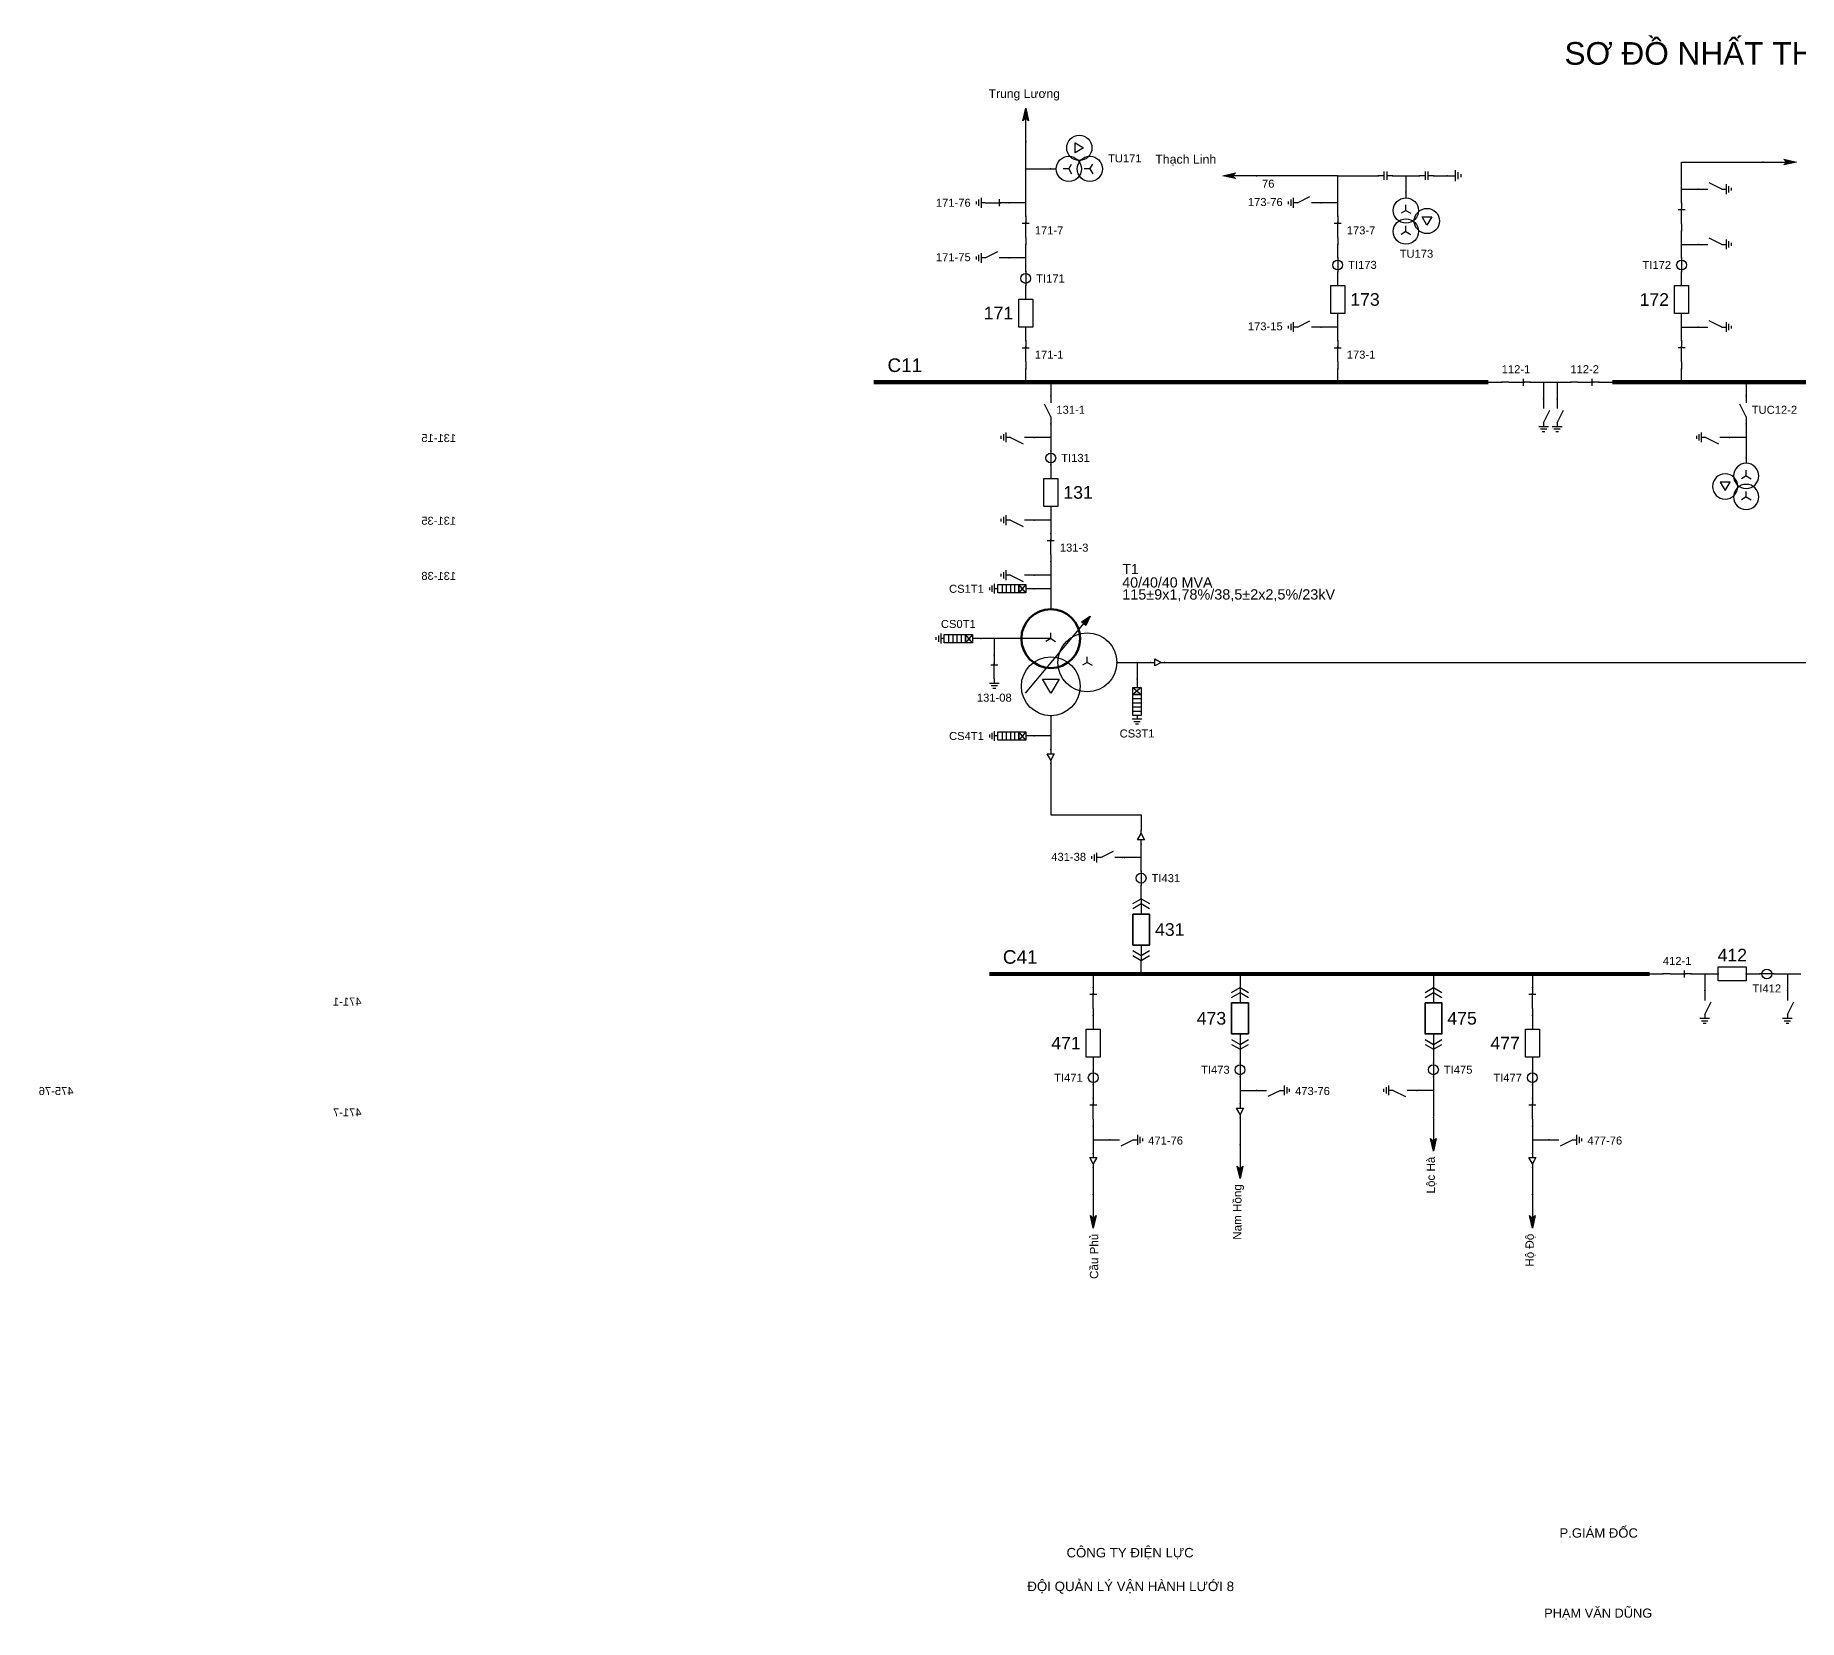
# Model space of a CAD drawing. Header units: millimetres. Extents: x -387 to 411, y 7 to 290.
# Drawn here: x -120.1 to 194.4, y 7.6 to 290.1 of the extents above; entities that cross this region are included whole.
import ezdxf

# ---------------------------------------------------------------- set-up
doc = ezdxf.new("R2010")
doc.units = ezdxf.units.MM
for name, color, linetype, lineweight in [('BUSBAR_110KV', 1, 'Continuous', 50), ('BUSBAR_22KV', 5, 'Continuous', 50), ('GROUND', 3, 'Continuous', 25), ('HV_110KV', 1, 'Continuous', 25), ('MV_22KV', 5, 'Continuous', 25), ('MV_35KV', 30, 'Continuous', 25)]:
    doc.layers.add(name, color=color, linetype=linetype, lineweight=lineweight)
doc.layers.add('SYM_PORTS', color=8, linetype='Continuous', plot=False)
doc.layers.add('TEXT', color=7, linetype='Continuous')
doc.styles.add('SLD_TEXT', font='arial.ttf')

# ---------------------------------------------------------------- blocks, each defined once
blk = doc.blocks.new('SYM_DISCONNECTOR_CLOSED')
at = {"lineweight": 25}
for points in [[(-0.625, 1.25), (0.625, 1.25)], [(0, 2.5), (0, 1.25)], [(0, -1.25), (0, 1.5)], [(0, -1.25), (0, -2.5)]]:
    blk.add_lwpolyline(points, dxfattribs=at)
at = {"layer": 'SYM_PORTS'}
for p in [(0, 2.5), (0, -2.5)]:
    blk.add_point(p, dxfattribs=at)
blk.add_attdef('DEVICE_CODE', (1.625, -0.5), '', height=2)
blk = doc.blocks.new('SYM_CIRCUIT_BREAKER')
at = {"lineweight": 25}
blk.add_lwpolyline([(-1.25, 2.5), (1.25, 2.5), (1.25, -2.5), (-1.25, -2.5)], close=True, dxfattribs=at)
at = {"layer": 'SYM_PORTS'}
for p in [(0, 2.5), (0, -2.5)]:
    blk.add_point(p, dxfattribs=at)
blk.add_attdef('DEVICE_CODE', (2.25, -0.5), '', height=2)
at = {"flags": 1}
blk.add_attdef('RATING', (2.25, -3.5), '', height=2, dxfattribs=at)
blk = doc.blocks.new('SYM_CURRENT_TRANSFORMER')
at = {"lineweight": 25}
blk.add_lwpolyline([(0, 1.25), (0, -1.25)], dxfattribs=at)
blk.add_circle((0, 0), 0.875, dxfattribs=at)
at = {"layer": 'SYM_PORTS'}
for p in [(0, 1.25), (0, -1.25)]:
    blk.add_point(p, dxfattribs=at)
blk.add_attdef('DEVICE_CODE', (1.875, -1.75), '', height=2)
at = {"flags": 1}
blk.add_attdef('RATIO', (1.875, -4.75), '', height=2, dxfattribs=at)
blk = doc.blocks.new('SYM_EARTHING_SWITCH_OPEN')
at = {"lineweight": 25}
for points in [[(0, -1.25), (-1.125, 1)], [(0, 3), (0, 1.25)], [(-0.875, -2), (0.875, -2)], [(-0.5625, -2.4375), (0.5625, -2.4375)], [(-0.25, -2.875), (0.25, -2.875)], [(0, -1.25), (0, -2)]]:
    blk.add_lwpolyline(points, dxfattribs=at)
at = {"layer": 'SYM_PORTS'}
blk.add_point((0, 3), dxfattribs=at)
blk.add_attdef('DEVICE_CODE', (1.875, 0), '', height=2)
blk = doc.blocks.new('SYM_EARTHING_SWITCH_CLOSED')
at = {"lineweight": 25}
for points in [[(-0.625, 1.25), (0.625, 1.25)], [(0, 3), (0, 1.25)], [(0, -1.25), (0, 1.5)], [(-0.875, -2), (0.875, -2)], [(-0.5625, -2.4375), (0.5625, -2.4375)], [(-0.25, -2.875), (0.25, -2.875)], [(0, -1.25), (0, -2)]]:
    blk.add_lwpolyline(points, dxfattribs=at)
at = {"layer": 'SYM_PORTS'}
blk.add_point((0, 3), dxfattribs=at)
blk.add_attdef('DEVICE_CODE', (1.875, 0), '', height=2)
blk = doc.blocks.new('SYM_VOLTAGE_TRANSFORMER')
at = {"lineweight": 25}
for points in [[(0, 4.625), (0, 3.625)], [(0, 1.375), (-0.8625, 0.875)], [(0, 1.375), (0, 2.375)], [(0, 1.375), (0.8625, 0.875)], [(0, -2.375), (-0.8625, -2.875)], [(0, -2.375), (0, -1.375)], [(0, -2.375), (0.8625, -2.875)]]:
    blk.add_lwpolyline(points, dxfattribs=at)
blk.add_lwpolyline([(2.875, 0.25), (4.625, 0.25), (3.75, -1.25)], close=True, dxfattribs=at)
for centre in [(0, 1.375), (3.75, -0.5), (0, -2.375)]:
    blk.add_circle(centre, 2.25, dxfattribs=at)
at = {"layer": 'SYM_PORTS'}
blk.add_point((0, 4.625), dxfattribs=at)
blk.add_attdef('DEVICE_CODE', (7, 1.625), '', height=2)
at = {"flags": 1}
blk.add_attdef('RATIO', (7, -1.375), '', height=2, dxfattribs=at)
blk = doc.blocks.new('SYM_LINE_FEEDER_ARROW')
blk.add_hatch(color=7).paths.add_polyline_path([(0, -3), (-0.5, -0.75), (0, -1.25), (0.5, -0.75)])
at = {"lineweight": 25}
blk.add_lwpolyline([(0, 3), (0, -1.25)], dxfattribs=at)
blk.add_lwpolyline([(0, -3), (-0.5, -0.75), (0, -1.25), (0.5, -0.75)], close=True, dxfattribs=at)
at = {"layer": 'SYM_PORTS'}
blk.add_point((0, 3), dxfattribs=at)
blk.add_attdef('LINE_NAME', (1.5, 0), '', height=2)
blk = doc.blocks.new('SYM_COUPLING_CAPACITOR')
at = {"lineweight": 25}
for points in [[(-0.75, 0.25), (0.75, 0.25)], [(0, 1.25), (0, 0.25)], [(-0.75, -0.25), (0.75, -0.25)], [(0, -0.25), (0, -1.25)]]:
    blk.add_lwpolyline(points, dxfattribs=at)
at = {"layer": 'SYM_PORTS'}
for p in [(0, 1.25), (0, -1.25)]:
    blk.add_point(p, dxfattribs=at)
blk.add_attdef('DEVICE_CODE', (1.75, -1.75), '', height=2)
blk = doc.blocks.new('SYM_GROUND_SYMBOL')
at = {"lineweight": 25}
for points in [[(0, 1.25), (0, -0.25)], [(-1, -0.25), (1, -0.25)], [(-0.625, -0.75), (0.625, -0.75)], [(-0.25, -1.25), (0.25, -1.25)]]:
    blk.add_lwpolyline(points, dxfattribs=at)
at = {"layer": 'SYM_PORTS'}
blk.add_point((0, 1.25), dxfattribs=at)
blk = doc.blocks.new('SYM_DISCONNECTOR_OPEN')
at = {"lineweight": 25}
for points in [[(0, -1.25), (-1.125, 1)], [(0, 2.5), (0, 1.25)], [(0, -1.25), (0, -2.5)]]:
    blk.add_lwpolyline(points, dxfattribs=at)
at = {"layer": 'SYM_PORTS'}
for p in [(0, 2.5), (0, -2.5)]:
    blk.add_point(p, dxfattribs=at)
blk.add_attdef('DEVICE_CODE', (1, -0.5), '', height=2)
blk = doc.blocks.new('SYM_SURGE_ARRESTER')
at = {"lineweight": 25}
for points in [[(0, 4), (0, 2.5)], [(-0.75, 2.5), (0.75, 1.25)], [(0.75, 2.5), (-0.75, 1.25)], [(-0.75, 0.5), (0.75, 0.5)], [(-0.875, -3.125), (0.875, -3.125)], [(-0.75, -0.25), (0.75, -0.25)], [(-0.75, -1), (0.75, -1)], [(-0.75, -1.75), (0.75, -1.75)], [(0, -2.5), (0, -3.125)], [(-0.5625, -3.5625), (0.5625, -3.5625)], [(-0.25, -4), (0.25, -4)]]:
    blk.add_lwpolyline(points, dxfattribs=at)
for points in [[(-0.75, 2.5), (0.75, 2.5), (0.75, 1.25), (-0.75, 1.25)], [(-0.75, 1.25), (0.75, 1.25), (0.75, -2.5), (-0.75, -2.5)]]:
    blk.add_lwpolyline(points, close=True, dxfattribs=at)
at = {"layer": 'SYM_PORTS'}
blk.add_point((0, 4), dxfattribs=at)
blk.add_attdef('DEVICE_CODE', (1.875, 1), '', height=2)
blk = doc.blocks.new('SYM_TRANSFORMER_3W')
blk.add_hatch(color=7).paths.add_polyline_path([(3.75, 8.25), (3.0125, 6.575), (2.2375, 7.225)])
at = {"lineweight": 25}
for points in [[(-7.75, -5.5), (3.0125, 7.35)], [(-3.25, 4.25), (-8.5, 4.25)], [(-3.25, 4.25), (-4.1125, 3.75)], [(-3.25, 4.25), (-3.25, 5.25)], [(-3.25, 4.25), (-2.3875, 3.75)], [(3.25, 0), (2.3875, -0.5)], [(3.25, 0), (3.25, 1)], [(3.25, 0), (4.1125, -0.5)]]:
    blk.add_lwpolyline(points, dxfattribs=at)
for points in [[(3.75, 8.25), (3.0125, 6.575), (2.2375, 7.225)], [(-4.75, -3), (-1.75, -3), (-3.25, -5.5)]]:
    blk.add_lwpolyline(points, close=True, dxfattribs=at)
at = {"lineweight": 50}
blk.add_circle((-3.25, 4.25), 5.25, dxfattribs=at)
at = {"lineweight": 25}
for centre in [(3.25, 0), (-3.25, -4.25)]:
    blk.add_circle(centre, 5.25, dxfattribs=at)
at = {"layer": 'SYM_PORTS'}
for p in [(-3.25, 9.5), (-8.5, 4.25), (8.5, 0), (-3.25, -9.5)]:
    blk.add_point(p, dxfattribs=at)
blk.add_attdef('DEVICE_CODE', (9.5, 6.5), '', height=2)
at = {"flags": 1}
for tag, p in [('POWER', (9.5, 3.5)), ('VOLTAGE_RATIO', (9.5, 0.5))]:
    blk.add_attdef(tag, p, '', height=2, dxfattribs=at)
blk = doc.blocks.new('SYM_CABLE_TERMINATION')
at = {"lineweight": 25}
blk.add_lwpolyline([(-0.625, 0.5), (0.625, 0.5), (0, -0.625)], close=True, dxfattribs=at)
for points in [[(0, 1.25), (0, 0.5)], [(0, -0.625), (0, -1.25)]]:
    blk.add_lwpolyline(points, dxfattribs=at)
at = {"layer": 'SYM_PORTS'}
for p in [(0, 1.25), (0, -1.25)]:
    blk.add_point(p, dxfattribs=at)
blk = doc.blocks.new('SYM_DRAWOUT_BREAKER')
at = {"lineweight": 25}
for points in [[(-1.5, 4.625), (0, 5.5), (1.5, 4.625)], [(-1.5, 3.75), (0, 4.625), (1.5, 3.75)], [(0, 5.5), (0, 2.75)], [(0, -2.75), (0, -5.5)], [(-1.5, -3.75), (0, -4.625), (1.5, -3.75)], [(-1.5, -4.625), (0, -5.5), (1.5, -4.625)]]:
    blk.add_lwpolyline(points, dxfattribs=at)
at = {"lineweight": 35}
blk.add_lwpolyline([(-1.5, 2.75), (1.5, 2.75), (1.5, -2.75), (-1.5, -2.75)], close=True, dxfattribs=at)
at = {"layer": 'SYM_PORTS'}
for p in [(0, 5.5), (0, -5.5)]:
    blk.add_point(p, dxfattribs=at)
blk.add_attdef('DEVICE_CODE', (2.5, 2.5), '', height=2)
at = {"flags": 1}
blk.add_attdef('RATING', (2.5, -0.5), '', height=2, dxfattribs=at)

msp = doc.modelspace()

# ---------------------------------------------------------------- linework, layer by layer
at = {"layer": 'BUSBAR_110KV', "const_width": 0.762}
for points in [[(29.47, 228.27), (139.07, 228.27)], [(161.14, 228.27), (285.75, 228.27)]]:
    msp.add_lwpolyline(points, dxfattribs=at)
at = {"layer": 'BUSBAR_22KV', "const_width": 0.762}
msp.add_lwpolyline([(50.04, 122.77), (167.8, 122.77)], dxfattribs=at)
at = {"layer": 'GROUND'}
msp.add_lwpolyline([(129.27, 265.09), (131.69, 265.09)], dxfattribs=at)
at = {"layer": 'HV_110KV'}
for points in [[(56.56, 266.3), (56.56, 271.13)], [(173.5, 262.68), (173.5, 267.51), (187.99, 267.51)], [(56.56, 260.26), (56.56, 266.3)], [(56.56, 266.3), (60.99, 266.3)], [(112.19, 265.09), (97.7, 265.09)], [(112.19, 260.26), (112.19, 265.09)], [(112.19, 265.09), (119.44, 265.09)], [(121.94, 265.09), (124.35, 265.09)], [(124.35, 265.09), (124.35, 262.14)], [(124.35, 265.09), (126.77, 265.09)], [(173.5, 260.26), (173.5, 262.68)], [(173.5, 262.68), (176.45, 262.68)], [(56.56, 260.26), (53.6, 260.26)], [(56.56, 257.85), (56.56, 260.26)], [(112.19, 260.26), (109.24, 260.26)], [(112.19, 257.85), (112.19, 260.26)], [(173.5, 252.85), (173.5, 255.26)], [(56.56, 250.43), (56.56, 252.85)], [(112.19, 250.43), (112.19, 252.85)], [(173.5, 250.43), (173.5, 252.85)], [(173.5, 252.85), (176.45, 252.85)], [(56.56, 250.43), (53.6, 250.43)], [(56.56, 248.02), (56.56, 250.43)], [(56.56, 243.1), (56.56, 245.52)], [(112.19, 245.52), (112.19, 247.93)], [(173.5, 245.52), (173.5, 247.93)], [(112.19, 238.1), (112.19, 240.52)], [(173.5, 238.1), (173.5, 240.52)], [(56.56, 235.68), (56.56, 238.1)], [(112.19, 238.1), (109.24, 238.1)], [(112.19, 235.68), (112.19, 238.1)], [(173.5, 235.68), (173.5, 238.1)], [(173.5, 238.1), (176.45, 238.1)], [(56.56, 228.27), (56.56, 230.68)], [(112.19, 228.27), (112.19, 230.68)], [(173.5, 228.27), (173.5, 230.68)], [(61.03, 228.27), (61.03, 225.85)], [(139.07, 228.27), (141.48, 228.27)], [(146.48, 228.27), (148.9, 228.27)], [(148.9, 228.27), (148.9, 225.31)], [(148.9, 228.27), (151.31, 228.27)], [(151.31, 228.27), (151.31, 225.31)], [(151.31, 228.27), (153.73, 228.27)], [(158.73, 228.27), (161.14, 228.27)], [(185.03, 228.27), (185.03, 225.85)], [(61.03, 220.85), (61.03, 218.44)], [(185.03, 220.85), (185.03, 218.44)], [(61.03, 218.44), (58.08, 218.44)], [(61.03, 218.44), (61.03, 216.02)], [(185.03, 218.44), (182.08, 218.44)], [(185.03, 218.44), (185.03, 214.81)], [(61.03, 213.52), (61.03, 211.11)], [(61.03, 206.11), (61.03, 203.69)], [(61.03, 203.69), (58.08, 203.69)], [(61.03, 203.69), (61.03, 201.28)], [(61.03, 196.28), (61.03, 193.86)], [(61.03, 193.86), (58.08, 193.86)], [(61.03, 193.86), (61.03, 191.45)], [(61.03, 191.45), (58.08, 191.45)], [(61.03, 191.45), (61.03, 187.82)], [(50.95, 182.57), (48.54, 182.57)], [(55.78, 182.57), (50.95, 182.57)], [(50.95, 182.57), (50.95, 179.62)]]:
    msp.add_lwpolyline(points, dxfattribs=at)
at = {"layer": 'MV_22KV'}
for points in [[(61.03, 168.82), (61.03, 165.2)], [(61.03, 165.2), (58.08, 165.2)], [(61.03, 165.2), (61.03, 162.78)], [(61.03, 160.28), (61.03, 157.58), (61.03, 151.13), (77.13, 151.13), (77.13, 148.43)], [(77.13, 143.52), (77.13, 145.93)], [(77.13, 143.52), (74.18, 143.52)], [(77.13, 141.1), (77.13, 143.52)], [(77.13, 136.18), (77.13, 138.6)], [(68.59, 122.77), (68.59, 120.35)], [(77.13, 122.77), (77.13, 125.18)], [(94.77, 122.77), (94.77, 120.35)], [(129.26, 122.77), (129.26, 120.35)], [(146.9, 122.77), (146.9, 120.35)], [(167.8, 122.77), (170.21, 122.77)], [(175.21, 122.77), (177.63, 122.77)], [(177.63, 122.77), (177.63, 119.81)], [(177.63, 122.77), (180.04, 122.77)], [(185.04, 122.77), (187.46, 122.77)], [(189.96, 122.77), (192.38, 122.77)], [(192.38, 122.77), (192.38, 119.81)], [(192.38, 122.77), (194.79, 122.77)], [(68.59, 115.35), (68.59, 112.94)], [(146.9, 115.35), (146.9, 112.94)], [(68.59, 107.94), (68.59, 105.52)], [(94.77, 109.35), (94.77, 106.94)], [(129.26, 109.35), (129.26, 106.94)], [(146.9, 107.94), (146.9, 105.52)], [(94.77, 104.44), (94.77, 102.02)], [(129.26, 104.44), (129.26, 102.02)], [(68.59, 103.02), (68.59, 100.61)], [(94.77, 102.02), (97.73, 102.02)], [(94.77, 102.02), (94.77, 99.61)], [(129.26, 102.02), (126.3, 102.02)], [(129.26, 102.02), (129.26, 97.19)], [(146.9, 103.02), (146.9, 100.61)], [(68.59, 95.61), (68.59, 93.19)], [(94.77, 97.11), (94.77, 92.28)], [(146.9, 95.61), (146.9, 93.19)], [(68.59, 93.19), (71.54, 93.19)], [(68.59, 93.19), (68.59, 90.78)], [(146.9, 93.19), (149.85, 93.19)], [(146.9, 93.19), (146.9, 90.78)], [(68.59, 88.28), (68.59, 83.45)], [(146.9, 88.28), (146.9, 83.45)]]:
    msp.add_lwpolyline(points, dxfattribs=at)
at = {"layer": 'MV_35KV'}
for points in [[(81.32, 178.32), (84.02, 178.32), (196.5, 178.32), (196.5, 158.54), (328.5, 158.54), (328.5, 223.14), (334.32, 223.14), (337.02, 223.14)], [(72.78, 178.32), (76.4, 178.32)], [(76.4, 178.32), (76.4, 175.37)], [(76.4, 178.32), (78.82, 178.32)]]:
    msp.add_lwpolyline(points, dxfattribs=at)

# ---------------------------------------------------------------- block references
at = {"layer": 'GROUND'}
for name, p, rotation in [('SYM_COUPLING_CAPACITOR', (128.02, 265.09), 270), ('SYM_GROUND_SYMBOL', (132.94, 265.09), 90)]:
    msp.add_blockref(name, p, dxfattribs=dict(at, rotation=rotation))
at = {"layer": 'HV_110KV'}
for name, p, rotation in [('SYM_LINE_FEEDER_ARROW', (56.56, 274.13), 180), ('SYM_LINE_FEEDER_ARROW', (190.99, 267.51), 90), ('SYM_LINE_FEEDER_ARROW', (94.7, 265.09), 270), ('SYM_COUPLING_CAPACITOR', (120.69, 265.09), 270)]:
    msp.add_blockref(name, p, dxfattribs=dict(at, rotation=rotation))
ref = msp.add_blockref('SYM_VOLTAGE_TRANSFORMER', (65.62, 266.3), dxfattribs=dict(at, rotation=90))
ref.add_attrib('DEVICE_CODE', 'TU171', (71.23, 267.47), dxfattribs={"layer": 'TEXT', "height": 1.427, "style": 'SLD_TEXT'})
ref = msp.add_blockref('SYM_EARTHING_SWITCH_OPEN', (179.45, 262.68), dxfattribs=dict(at, xscale=-1, rotation=90))
ref.add_attrib('DEVICE_CODE', '172-76', (183.31, 262.1), dxfattribs={"layer": 'TEXT', "extrusion": (0, 0, -1), "height": 1.427, "style": 'SLD_TEXT'})
ref = msp.add_blockref('SYM_EARTHING_SWITCH_CLOSED', (50.6, 260.26), dxfattribs=dict(at, rotation=270))
ref.add_attrib('DEVICE_CODE', '171-76', (40.54, 259.56), dxfattribs={"layer": 'TEXT', "height": 1.427, "style": 'SLD_TEXT'})
ref = msp.add_blockref('SYM_EARTHING_SWITCH_OPEN', (106.24, 260.26), dxfattribs=dict(at, rotation=270))
ref.add_attrib('DEVICE_CODE', '173-76', (96.17, 259.68), dxfattribs={"layer": 'TEXT', "height": 1.427, "style": 'SLD_TEXT'})
ref = msp.add_blockref('SYM_VOLTAGE_TRANSFORMER', (124.35, 257.51), dxfattribs=at)
ref.add_attrib('DEVICE_CODE', 'TU173', (123.24, 250.47), dxfattribs={"layer": 'TEXT', "height": 1.427, "style": 'SLD_TEXT'})
ref = msp.add_blockref('SYM_DISCONNECTOR_CLOSED', (173.5, 257.76), dxfattribs=dict(at, xscale=-1))
ref.add_attrib('DEVICE_CODE', '172-7', (166.79, 257.04), dxfattribs={"layer": 'TEXT', "extrusion": (0, 0, -1), "height": 1.427, "style": 'SLD_TEXT'})
ref = msp.add_blockref('SYM_DISCONNECTOR_CLOSED', (56.56, 255.35), dxfattribs=at)
ref.add_attrib('DEVICE_CODE', '171-7', (58.17, 254.63), dxfattribs={"layer": 'TEXT', "height": 1.427, "style": 'SLD_TEXT'})
ref = msp.add_blockref('SYM_DISCONNECTOR_CLOSED', (112.19, 255.35), dxfattribs=at)
ref.add_attrib('DEVICE_CODE', '173-7', (113.8, 254.64), dxfattribs={"layer": 'TEXT', "height": 1.427, "style": 'SLD_TEXT'})
ref = msp.add_blockref('SYM_EARTHING_SWITCH_OPEN', (179.45, 252.85), dxfattribs=dict(at, xscale=-1, rotation=90))
ref.add_attrib('DEVICE_CODE', '172-75', (183.31, 252.27), dxfattribs={"layer": 'TEXT', "extrusion": (0, 0, -1), "height": 1.427, "style": 'SLD_TEXT'})
ref = msp.add_blockref('SYM_EARTHING_SWITCH_OPEN', (50.6, 250.43), dxfattribs=dict(at, rotation=270))
ref.add_attrib('DEVICE_CODE', '171-75', (40.54, 249.85), dxfattribs={"layer": 'TEXT', "height": 1.427, "style": 'SLD_TEXT'})
ref = msp.add_blockref('SYM_CURRENT_TRANSFORMER', (112.19, 249.18), dxfattribs=at)
ref.add_attrib('DEVICE_CODE', 'TI173', (114.05, 248.48), dxfattribs={"layer": 'TEXT', "height": 1.427, "style": 'SLD_TEXT'})
ref = msp.add_blockref('SYM_CURRENT_TRANSFORMER', (173.5, 249.18), dxfattribs=at)
ref.add_attrib('DEVICE_CODE', 'TI172', (166.54, 248.46), dxfattribs={"layer": 'TEXT', "height": 1.427, "style": 'SLD_TEXT'})
ref = msp.add_blockref('SYM_CURRENT_TRANSFORMER', (56.56, 246.77), dxfattribs=at)
ref.add_attrib('DEVICE_CODE', 'TI171', (58.42, 246.05), dxfattribs={"layer": 'TEXT', "height": 1.427, "style": 'SLD_TEXT'})
ref = msp.add_blockref('SYM_CIRCUIT_BREAKER', (112.19, 243.02), dxfattribs=at)
ref.add_attrib('DEVICE_CODE', '173', (114.43, 241.9), dxfattribs={"layer": 'TEXT', "height": 2.252, "style": 'SLD_TEXT'})
ref = msp.add_blockref('SYM_CIRCUIT_BREAKER', (173.5, 243.02), dxfattribs=at)
ref.add_attrib('DEVICE_CODE', '172', (166.02, 241.89), dxfattribs={"layer": 'TEXT', "height": 2.25, "style": 'SLD_TEXT'})
ref = msp.add_blockref('SYM_CIRCUIT_BREAKER', (56.56, 240.6), dxfattribs=at)
ref.add_attrib('DEVICE_CODE', '171', (49.08, 239.47), dxfattribs={"layer": 'TEXT', "height": 2.25, "style": 'SLD_TEXT'})
ref = msp.add_blockref('SYM_EARTHING_SWITCH_OPEN', (179.45, 238.1), dxfattribs=dict(at, xscale=-1, rotation=90))
ref.add_attrib('DEVICE_CODE', '172-25', (183.31, 237.52), dxfattribs={"layer": 'TEXT', "extrusion": (0, 0, -1), "height": 1.427, "style": 'SLD_TEXT'})
ref = msp.add_blockref('SYM_EARTHING_SWITCH_OPEN', (106.24, 238.1), dxfattribs=dict(at, rotation=270))
ref.add_attrib('DEVICE_CODE', '173-15', (96.17, 237.52), dxfattribs={"layer": 'TEXT', "height": 1.427, "style": 'SLD_TEXT'})
ref = msp.add_blockref('SYM_DISCONNECTOR_CLOSED', (173.5, 233.18), dxfattribs=dict(at, xscale=-1))
ref.add_attrib('DEVICE_CODE', '172-2', (166.79, 232.47), dxfattribs={"layer": 'TEXT', "extrusion": (0, 0, -1), "height": 1.427, "style": 'SLD_TEXT'})
ref = msp.add_blockref('SYM_DISCONNECTOR_CLOSED', (56.56, 233.18), dxfattribs=at)
ref.add_attrib('DEVICE_CODE', '171-1', (58.17, 232.47), dxfattribs={"layer": 'TEXT', "height": 1.427, "style": 'SLD_TEXT'})
ref = msp.add_blockref('SYM_DISCONNECTOR_CLOSED', (112.19, 233.18), dxfattribs=at)
ref.add_attrib('DEVICE_CODE', '173-1', (113.8, 232.48), dxfattribs={"layer": 'TEXT', "height": 1.427, "style": 'SLD_TEXT'})
ref = msp.add_blockref('SYM_DISCONNECTOR_CLOSED', (143.98, 228.27), dxfattribs=dict(at, rotation=270))
ref.add_attrib('DEVICE_CODE', '112-1', (141.43, 229.88), dxfattribs={"layer": 'TEXT', "height": 1.427, "style": 'SLD_TEXT'})
ref = msp.add_blockref('SYM_DISCONNECTOR_CLOSED', (156.23, 228.27), dxfattribs=dict(at, rotation=270))
ref.add_attrib('DEVICE_CODE', '112-2', (153.68, 229.88), dxfattribs={"layer": 'TEXT', "height": 1.427, "style": 'SLD_TEXT'})
ref = msp.add_blockref('SYM_EARTHING_SWITCH_OPEN', (151.31, 222.31), dxfattribs=dict(at, xscale=-1))
ref.add_attrib('DEVICE_CODE', '112-25', (154.54, 217.02), dxfattribs={"layer": 'TEXT', "extrusion": (0, 0, -1), "height": 1.427, "style": 'SLD_TEXT'})
ref = msp.add_blockref('SYM_EARTHING_SWITCH_OPEN', (148.9, 222.31), dxfattribs=dict(at, xscale=-1))
ref.add_attrib('DEVICE_CODE', '112-15', (145.92, 217.02), dxfattribs={"layer": 'TEXT', "extrusion": (0, 0, -1), "height": 1.427, "style": 'SLD_TEXT'})
ref = msp.add_blockref('SYM_DISCONNECTOR_OPEN', (61.03, 223.35), dxfattribs=at)
ref.add_attrib('DEVICE_CODE', '131-1', (62.02, 222.65), dxfattribs={"layer": 'TEXT', "height": 1.427, "style": 'SLD_TEXT'})
ref = msp.add_blockref('SYM_DISCONNECTOR_OPEN', (185.03, 223.35), dxfattribs=at)
ref.add_attrib('DEVICE_CODE', 'TUC12-2', (186.02, 222.64), dxfattribs={"layer": 'TEXT', "height": 1.427, "style": 'SLD_TEXT'})
ref = msp.add_blockref('SYM_EARTHING_SWITCH_OPEN', (211.09, 218.44), dxfattribs=dict(at, xscale=-1, rotation=270))
ref.add_attrib('DEVICE_CODE', '132-25', (201.02, 217.61), dxfattribs={"layer": 'TEXT', "extrusion": (0, 0, -1), "height": 1.427, "style": 'SLD_TEXT'})
ref = msp.add_blockref('SYM_EARTHING_SWITCH_OPEN', (179.08, 218.44), dxfattribs=dict(at, xscale=-1, rotation=270))
ref.add_attrib('DEVICE_CODE', 'TUC12-24', (166.02, 217.6), dxfattribs={"layer": 'TEXT', "extrusion": (0, 0, -1), "height": 1.427, "style": 'SLD_TEXT'})
ref = msp.add_blockref('SYM_EARTHING_SWITCH_OPEN', (55.08, 218.44), dxfattribs=dict(at, xscale=-1, rotation=270))
ref.add_attrib('DEVICE_CODE', '131-15', (45.01, 217.61), dxfattribs={"layer": 'TEXT', "extrusion": (0, 0, -1), "height": 1.427, "style": 'SLD_TEXT'})
ref = msp.add_blockref('SYM_VOLTAGE_TRANSFORMER', (185.03, 210.19), dxfattribs=dict(at, xscale=-1))
ref.add_attrib('DEVICE_CODE', 'TUC12', (180, 203.13), dxfattribs={"layer": 'TEXT', "extrusion": (0, 0, -1), "height": 1.427, "style": 'SLD_TEXT'})
ref = msp.add_blockref('SYM_CURRENT_TRANSFORMER', (61.03, 214.77), dxfattribs=at)
ref.add_attrib('DEVICE_CODE', 'TI131', (62.89, 214.07), dxfattribs={"layer": 'TEXT', "height": 1.427, "style": 'SLD_TEXT'})
ref = msp.add_blockref('SYM_CIRCUIT_BREAKER', (61.03, 208.61), dxfattribs=at)
ref.add_attrib('DEVICE_CODE', '131', (63.27, 207.5), dxfattribs={"layer": 'TEXT', "height": 2.252, "style": 'SLD_TEXT'})
ref = msp.add_blockref('SYM_EARTHING_SWITCH_OPEN', (211.09, 203.69), dxfattribs=dict(at, xscale=-1, rotation=270))
ref.add_attrib('DEVICE_CODE', '132-35', (201.02, 202.86), dxfattribs={"layer": 'TEXT', "extrusion": (0, 0, -1), "height": 1.427, "style": 'SLD_TEXT'})
ref = msp.add_blockref('SYM_EARTHING_SWITCH_OPEN', (55.08, 203.69), dxfattribs=dict(at, xscale=-1, rotation=270))
ref.add_attrib('DEVICE_CODE', '131-35', (45.01, 202.86), dxfattribs={"layer": 'TEXT', "extrusion": (0, 0, -1), "height": 1.427, "style": 'SLD_TEXT'})
ref = msp.add_blockref('SYM_DISCONNECTOR_CLOSED', (61.03, 198.78), dxfattribs=at)
ref.add_attrib('DEVICE_CODE', '131-3', (62.64, 198.07), dxfattribs={"layer": 'TEXT', "height": 1.427, "style": 'SLD_TEXT'})
ref = msp.add_blockref('SYM_TRANSFORMER_3W', (64.28, 178.32), dxfattribs=at)
ref.add_attrib('DEVICE_CODE', 'T1', (73.77, 194.05), dxfattribs={"layer": 'TEXT', "height": 1.81, "style": 'SLD_TEXT'})
ref = msp.add_blockref('SYM_EARTHING_SWITCH_OPEN', (211.09, 193.86), dxfattribs=dict(at, xscale=-1, rotation=270))
ref.add_attrib('DEVICE_CODE', '132-38', (201.02, 193.03), dxfattribs={"layer": 'TEXT', "extrusion": (0, 0, -1), "height": 1.427, "style": 'SLD_TEXT'})
ref = msp.add_blockref('SYM_EARTHING_SWITCH_OPEN', (55.08, 193.86), dxfattribs=dict(at, xscale=-1, rotation=270))
ref.add_attrib('DEVICE_CODE', '131-38', (45.01, 193.03), dxfattribs={"layer": 'TEXT', "extrusion": (0, 0, -1), "height": 1.427, "style": 'SLD_TEXT'})
ref = msp.add_blockref('SYM_SURGE_ARRESTER', (54.08, 191.45), dxfattribs=dict(at, rotation=270))
ref.add_attrib('DEVICE_CODE', 'CS1T1', (42.89, 190.73), dxfattribs={"layer": 'TEXT', "height": 1.427, "style": 'SLD_TEXT'})
ref = msp.add_blockref('SYM_SURGE_ARRESTER', (44.54, 182.57), dxfattribs=dict(at, rotation=270))
ref.add_attrib('DEVICE_CODE', 'CS0T1', (41.43, 184.46), dxfattribs={"layer": 'TEXT', "height": 1.427, "style": 'SLD_TEXT'})
ref = msp.add_blockref('SYM_EARTHING_SWITCH_CLOSED', (50.95, 176.62), dxfattribs=at)
ref.add_attrib('DEVICE_CODE', '131-08', (47.85, 171.32), dxfattribs={"layer": 'TEXT', "height": 1.427, "style": 'SLD_TEXT'})
at = {"layer": 'MV_22KV'}
ref = msp.add_blockref('SYM_SURGE_ARRESTER', (54.08, 165.2), dxfattribs=dict(at, rotation=270))
ref.add_attrib('DEVICE_CODE', 'CS4T1', (42.89, 164.49), dxfattribs={"layer": 'TEXT', "height": 1.427, "style": 'SLD_TEXT'})
for name, p in [('SYM_CABLE_TERMINATION', (61.03, 161.53)), ('SYM_CABLE_TERMINATION', (94.77, 98.36)), ('SYM_LINE_FEEDER_ARROW', (129.26, 94.19)), ('SYM_LINE_FEEDER_ARROW', (94.77, 89.28)), ('SYM_CABLE_TERMINATION', (68.59, 89.53)), ('SYM_CABLE_TERMINATION', (146.9, 89.53)), ('SYM_LINE_FEEDER_ARROW', (68.59, 80.45)), ('SYM_LINE_FEEDER_ARROW', (146.9, 80.45))]:
    msp.add_blockref(name, p, dxfattribs=at)
ref = msp.add_blockref('SYM_VOLTAGE_TRANSFORMER', (254.96, 145.76), dxfattribs=dict(at, xscale=-1, rotation=180))
ref.add_attrib('DEVICE_CODE', 'TUC42', (253.68, 151.4), dxfattribs={"layer": 'TEXT', "extrusion": (0, 0, -1), "height": 1.427, "style": 'SLD_TEXT'})
at = {"layer": 'MV_22KV', "rotation": 180}
msp.add_blockref('SYM_CABLE_TERMINATION', (77.13, 147.18), dxfattribs=at)
at = {"layer": 'MV_22KV'}
ref = msp.add_blockref('SYM_EARTHING_SWITCH_OPEN', (71.18, 143.52), dxfattribs=dict(at, rotation=270))
ref.add_attrib('DEVICE_CODE', '431-38', (61.11, 142.94), dxfattribs={"layer": 'TEXT', "height": 1.427, "style": 'SLD_TEXT'})
ref = msp.add_blockref('SYM_CURRENT_TRANSFORMER', (77.13, 139.85), dxfattribs=at)
ref.add_attrib('DEVICE_CODE', 'TI431', (79, 139.14), dxfattribs={"layer": 'TEXT', "height": 1.427, "style": 'SLD_TEXT'})
ref = msp.add_blockref('SYM_DRAWOUT_BREAKER', (77.13, 130.68), dxfattribs=at)
ref.add_attrib('DEVICE_CODE', '431', (79.62, 129.57), dxfattribs={"layer": 'TEXT', "height": 2.252, "style": 'SLD_TEXT'})
ref = msp.add_blockref('SYM_DISCONNECTOR_CLOSED', (172.71, 122.77), dxfattribs=dict(at, rotation=270))
ref.add_attrib('DEVICE_CODE', '412-1', (170.17, 124.38), dxfattribs={"layer": 'TEXT', "height": 1.427, "style": 'SLD_TEXT'})
ref = msp.add_blockref('SYM_CIRCUIT_BREAKER', (182.54, 122.77), dxfattribs=dict(at, rotation=270))
ref.add_attrib('DEVICE_CODE', '412', (179.93, 125.01), dxfattribs={"layer": 'TEXT', "height": 2.25, "style": 'SLD_TEXT'})
ref = msp.add_blockref('SYM_CURRENT_TRANSFORMER', (188.71, 122.77), dxfattribs=dict(at, rotation=270))
ref.add_attrib('DEVICE_CODE', 'TI412', (186.16, 119.47), dxfattribs={"layer": 'TEXT', "height": 1.427, "style": 'SLD_TEXT'})
ref = msp.add_blockref('SYM_EARTHING_SWITCH_OPEN', (192.38, 116.81), dxfattribs=dict(at, xscale=-1))
ref.add_attrib('DEVICE_CODE', '412-25', (189.4, 111.52), dxfattribs={"layer": 'TEXT', "extrusion": (0, 0, -1), "height": 1.427, "style": 'SLD_TEXT'})
ref = msp.add_blockref('SYM_EARTHING_SWITCH_OPEN', (177.63, 116.81), dxfattribs=dict(at, xscale=-1))
ref.add_attrib('DEVICE_CODE', '412-15', (174.65, 111.52), dxfattribs={"layer": 'TEXT', "extrusion": (0, 0, -1), "height": 1.427, "style": 'SLD_TEXT'})
ref = msp.add_blockref('SYM_DISCONNECTOR_CLOSED', (146.9, 117.85), dxfattribs=dict(at, xscale=-1))
ref.add_attrib('DEVICE_CODE', '477-1', (140.19, 117.14), dxfattribs={"layer": 'TEXT', "extrusion": (0, 0, -1), "height": 1.427, "style": 'SLD_TEXT'})
ref = msp.add_blockref('SYM_DISCONNECTOR_CLOSED', (68.59, 117.85), dxfattribs=dict(at, xscale=-1))
ref.add_attrib('DEVICE_CODE', '471-1', (61.88, 117.14), dxfattribs={"layer": 'TEXT', "extrusion": (0, 0, -1), "height": 1.427, "style": 'SLD_TEXT'})
ref = msp.add_blockref('SYM_DRAWOUT_BREAKER', (94.77, 114.85), dxfattribs=at)
ref.add_attrib('DEVICE_CODE', '473', (87.05, 113.74), dxfattribs={"layer": 'TEXT', "height": 2.252, "style": 'SLD_TEXT'})
ref = msp.add_blockref('SYM_DRAWOUT_BREAKER', (129.26, 114.85), dxfattribs=at)
ref.add_attrib('DEVICE_CODE', '475', (131.74, 113.75), dxfattribs={"layer": 'TEXT', "height": 2.255, "style": 'SLD_TEXT'})
ref = msp.add_blockref('SYM_CIRCUIT_BREAKER', (68.59, 110.44), dxfattribs=at)
ref.add_attrib('DEVICE_CODE', '471', (61.11, 109.31), dxfattribs={"layer": 'TEXT', "height": 2.25, "style": 'SLD_TEXT'})
ref = msp.add_blockref('SYM_CIRCUIT_BREAKER', (146.9, 110.44), dxfattribs=at)
ref.add_attrib('DEVICE_CODE', '477', (139.42, 109.31), dxfattribs={"layer": 'TEXT', "height": 2.253, "style": 'SLD_TEXT'})
ref = msp.add_blockref('SYM_CURRENT_TRANSFORMER', (94.77, 105.69), dxfattribs=at)
ref.add_attrib('DEVICE_CODE', 'TI473', (87.82, 104.98), dxfattribs={"layer": 'TEXT', "height": 1.427, "style": 'SLD_TEXT'})
ref = msp.add_blockref('SYM_CURRENT_TRANSFORMER', (129.26, 105.69), dxfattribs=at)
ref.add_attrib('DEVICE_CODE', 'TI475', (131.12, 104.99), dxfattribs={"layer": 'TEXT', "height": 1.427, "style": 'SLD_TEXT'})
ref = msp.add_blockref('SYM_CURRENT_TRANSFORMER', (68.59, 104.27), dxfattribs=at)
ref.add_attrib('DEVICE_CODE', 'TI471', (61.63, 103.56), dxfattribs={"layer": 'TEXT', "height": 1.427, "style": 'SLD_TEXT'})
ref = msp.add_blockref('SYM_CURRENT_TRANSFORMER', (146.9, 104.27), dxfattribs=at)
ref.add_attrib('DEVICE_CODE', 'TI477', (139.94, 103.56), dxfattribs={"layer": 'TEXT', "height": 1.427, "style": 'SLD_TEXT'})
ref = msp.add_blockref('SYM_EARTHING_SWITCH_OPEN', (243.34, 102.02), dxfattribs=dict(at, xscale=-1, rotation=270))
ref.add_attrib('DEVICE_CODE', '474-76', (233.27, 101.19), dxfattribs={"layer": 'TEXT', "extrusion": (0, 0, -1), "height": 1.427, "style": 'SLD_TEXT'})
ref = msp.add_blockref('SYM_EARTHING_SWITCH_OPEN', (217.15, 102.02), dxfattribs=dict(at, xscale=-1, rotation=270))
ref.add_attrib('DEVICE_CODE', '472-76', (207.09, 101.19), dxfattribs={"layer": 'TEXT', "extrusion": (0, 0, -1), "height": 1.427, "style": 'SLD_TEXT'})
ref = msp.add_blockref('SYM_EARTHING_SWITCH_OPEN', (123.3, 102.02), dxfattribs=dict(at, xscale=-1, rotation=270))
ref.add_attrib('DEVICE_CODE', '475-76', (113.24, 101.19), dxfattribs={"layer": 'TEXT', "extrusion": (0, 0, -1), "height": 1.427, "style": 'SLD_TEXT'})
ref = msp.add_blockref('SYM_EARTHING_SWITCH_OPEN', (100.73, 102.02), dxfattribs=dict(at, rotation=90))
ref.add_attrib('DEVICE_CODE', '473-76', (104.59, 101.19), dxfattribs={"layer": 'TEXT', "height": 1.427, "style": 'SLD_TEXT'})
ref = msp.add_blockref('SYM_DISCONNECTOR_CLOSED', (146.9, 98.11), dxfattribs=dict(at, xscale=-1))
ref.add_attrib('DEVICE_CODE', '477-7', (140.19, 97.39), dxfattribs={"layer": 'TEXT', "extrusion": (0, 0, -1), "height": 1.427, "style": 'SLD_TEXT'})
ref = msp.add_blockref('SYM_DISCONNECTOR_CLOSED', (68.59, 98.11), dxfattribs=dict(at, xscale=-1))
ref.add_attrib('DEVICE_CODE', '471-7', (61.88, 97.39), dxfattribs={"layer": 'TEXT', "extrusion": (0, 0, -1), "height": 1.427, "style": 'SLD_TEXT'})
ref = msp.add_blockref('SYM_EARTHING_SWITCH_OPEN', (74.54, 93.19), dxfattribs=dict(at, rotation=90))
ref.add_attrib('DEVICE_CODE', '471-76', (78.4, 92.36), dxfattribs={"layer": 'TEXT', "height": 1.427, "style": 'SLD_TEXT'})
ref = msp.add_blockref('SYM_EARTHING_SWITCH_OPEN', (152.85, 93.19), dxfattribs=dict(at, rotation=90))
ref.add_attrib('DEVICE_CODE', '477-76', (156.71, 92.36), dxfattribs={"layer": 'TEXT', "height": 1.427, "style": 'SLD_TEXT'})
at = {"layer": 'MV_35KV', "rotation": 90}
msp.add_blockref('SYM_CABLE_TERMINATION', (80.07, 178.32), dxfattribs=at)
at = {"layer": 'MV_35KV'}
ref = msp.add_blockref('SYM_SURGE_ARRESTER', (76.4, 171.37), dxfattribs=at)
ref.add_attrib('DEVICE_CODE', 'CS3T1', (73.3, 164.93), dxfattribs={"layer": 'TEXT', "height": 1.427, "style": 'SLD_TEXT'})

# ---------------------------------------------------------------- texts
at = {"layer": 'TEXT', "attachment_point": 7, "style": 'SLD_TEXT'}
for s, insert, char_height in [('SƠ ĐỒ NHẤT THỨ TRẠM 110KV CẨM NHƯỢNG', (152.63, 283.99), 4.0314), ('Trung Lương', (49.94, 278.49), 1.5479), ('Thạch Linh', (79.65, 266.89), 1.575), ('76', (98.69, 262.93), 1.427), ('C11', (31.91, 230.06), 2.417), ('40/40/40 MVA', (73.77, 191.64), 1.8179), ('115±9x1,78%/38,5±2x2,5%/23kV', (73.77, 189.18), 1.8392), ('C41', (52.48, 124.56), 2.417), ('P.GIÁM ĐỐC', (151.74, 22.25), 1.668), ('CÔNG TY ĐIỆN LỰC', (63.83, 18.38), 1.6856), ('ĐỘI QUẢN LÝ VẬN HÀNH LƯỚI 8', (56.84, 12.28), 1.6974), ('PHẠM VĂN DŨNG', (149.01, 7.64), 1.6326)]:
    msp.add_mtext(s, dxfattribs=dict(at, insert=insert, char_height=char_height))
at = {"layer": 'TEXT', "char_height": 1.485, "attachment_point": 7, "rotation": 90, "style": 'SLD_TEXT'}
for s, insert in [('Lộc Hà', (129.84, 83.63)), ('Nam Hồng', (95.48, 75.38)), ('Cầu Phủ', (69.5, 68.39)), ('Hộ Độ', (147.48, 70.58))]:
    msp.add_mtext(s, dxfattribs=dict(at, insert=insert))

doc.saveas('drawing.dxf')
